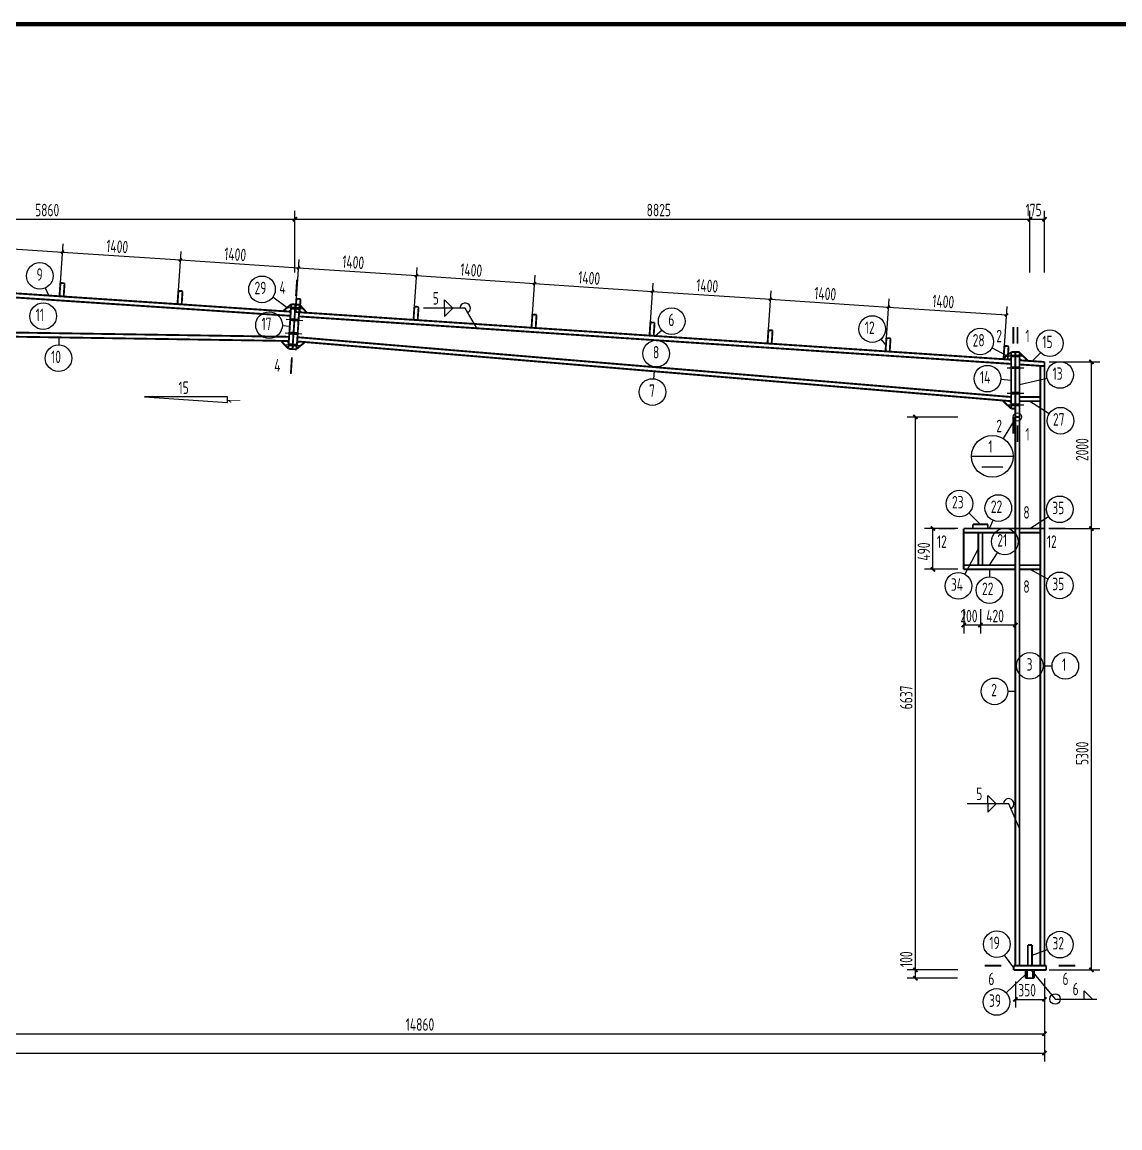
# Model space of a CAD drawing. Extents: x 4043574 to 4201224, y -1031091 to -644991.
# Drawn here: x 4085204 to 4111565, y -939797 to -913241 of the extents above; entities that cross this region are included whole.
import ezdxf

# ---------------------------------------------------------------- set-up
doc = ezdxf.new("R2010")
doc.units = 0
doc.header["$LTSCALE"] = 1000
doc.header["$MEASUREMENT"] = 0
for name, color, linetype in [('114', 2, 'Continuous'), ('PUB_TITLE', 4, 'Continuous'), ('墙线__粗线', 214, 'Continuous'), ('尺寸标注', 253, 'Continuous'), ('层10', 253, 'Continuous'), ('层116', 1, 'Continuous'), ('层12', 2, 'Continuous'), ('层14', 2, 'Continuous'), ('柱子', 3, 'Continuous'), ('焊缝标注', 253, 'Continuous'), ('索引符号标注', 253, 'Continuous'), ('编号标注', 253, 'Continuous')]:
    doc.layers.add(name, color=color, linetype=linetype)
doc.styles.add('TSSD', font='tssdeng.shx', dxfattribs={"width": 0.7, "height": 300, "bigfont": 'tssdchn.shx'})

msp = doc.modelspace()

# ---------------------------------------------------------------- linework, layer by layer
at = {"layer": '114', "color": 2, "linetype": 'ByBlock'}
for p, q in [((4091561, -920099), (4091960, -920126)), ((4091543, -920379), (4091942, -920405)), ((4091521, -920703), (4091920, -920729)), ((4091502, -920982), (4091902, -921009)), ((4108855, -921259), (4109255, -921259)), ((4108855, -921540), (4109255, -921540)), ((4108855, -922155), (4109255, -922155)), ((4108855, -922435), (4109255, -922435))]:
    msp.add_line(p, q, dxfattribs=at)
at = {"layer": '114', "color": 1, "const_width": 70}
for points in [[(4091661, -920106), (4091861, -920119)], [(4091643, -920385), (4091842, -920399)], [(4091621, -920709), (4091820, -920723)], [(4091602, -920989), (4091802, -921002)], [(4108955, -921259), (4109155, -921259)], [(4108955, -921540), (4109155, -921540)], [(4108955, -922155), (4109155, -922155)], [(4108955, -922435), (4109155, -922435)]]:
    msp.add_lwpolyline(points, dxfattribs=at)
at = {"layer": 'PUB_TITLE', "const_width": 100}
msp.add_lwpolyline([(4046074, -970691), (4147674, -970691), (4147674, -913291), (4046074, -913291)], close=True, dxfattribs=at)
at = {"layer": '墙线__粗线'}
msp.add_circle((4109105, -922725), 100, dxfattribs=at)
at = {"layer": '尺寸标注'}
for p, q in [((4080035, -917975), (4091755, -917975)), ((4091755, -917975), (4109405, -917975)), ((4109405, -917975), (4109755, -917975)), ((4083339, -918574), (4086172, -918763)), ((4086172, -918763), (4089006, -918952)), ((4089006, -918952), (4091840, -919141)), ((4091840, -919141), (4094673, -919330)), ((4094673, -919330), (4097507, -919519)), ((4097507, -919519), (4100341, -919708)), ((4100341, -919708), (4103175, -919897)), ((4103175, -919897), (4106008, -920086)), ((4106008, -920086), (4108842, -920275)), ((4110880, -925403), (4110880, -921403)), ((4106655, -936003), (4106655, -922725)), ((4107075, -926383), (4107075, -925403)), ((4110880, -936003), (4110880, -925403)), ((4108215, -927724), (4107815, -927724)), ((4109055, -927724), (4108215, -927724)), ((4106654, -936203), (4106654, -936003)), ((4109055, -936710), (4109755, -936710)), ((4080035, -937535), (4109755, -937535)), ((4050315, -937999), (4109755, -937999))]:
    msp.add_line(p, q, dxfattribs=at)
at = {"layer": '尺寸标注', "color": 253, "linetype": 'ByBlock'}
for p, q in [((4091755, -919257), (4091755, -917775)), ((4109405, -919257), (4109405, -917775)), ((4109755, -919257), (4109755, -917775)), ((4086123, -919500), (4086186, -918564)), ((4088957, -919689), (4089019, -918753)), ((4091791, -919878), (4091853, -918942)), ((4094624, -920067), (4094687, -919131)), ((4097458, -920256), (4097520, -919320)), ((4100292, -920445), (4100354, -919509)), ((4103125, -920634), (4103188, -919698)), ((4105959, -920823), (4106022, -919887)), ((4108793, -921012), (4108855, -920075)), ((4109869, -921403), (4111080, -921403)), ((4107670, -922725), (4106455, -922725)), ((4107670, -925403), (4106875, -925403)), ((4109869, -925403), (4111080, -925403)), ((4107670, -926383), (4106875, -926383)), ((4107815, -927342), (4107815, -927924)), ((4108215, -927342), (4108215, -927924)), ((4109055, -927342), (4109055, -927924)), ((4107668, -936003), (4106454, -936003)), ((4107670, -936003), (4106455, -936003)), ((4109869, -936003), (4111080, -936003)), ((4107668, -936203), (4106454, -936203)), ((4109055, -936285), (4109055, -936910)), ((4109755, -936212), (4109755, -938199)), ((4109755, -936238), (4109755, -937735)), ((4109755, -936285), (4109755, -936910))]:
    msp.add_line(p, q, dxfattribs=at)
at = {"layer": '尺寸标注', "const_width": 45}
for points in [[(4091705, -918025), (4091805, -917925)], [(4109355, -918025), (4109455, -917925)], [(4109705, -918025), (4109805, -917925)], [(4086210, -918730), (4086135, -918796)], [(4089044, -918919), (4088968, -918985)], [(4091877, -919108), (4091802, -919174)], [(4094711, -919297), (4094636, -919363)], [(4097545, -919486), (4097469, -919552)], [(4100378, -919675), (4100303, -919741)], [(4103212, -919864), (4103137, -919930)], [(4106046, -920053), (4105971, -920119)], [(4108880, -920242), (4108804, -920308)], [(4110830, -921353), (4110930, -921453)], [(4106605, -922675), (4106705, -922775)], [(4107025, -925353), (4107125, -925453)], [(4110830, -925353), (4110930, -925453)], [(4107025, -926333), (4107125, -926433)], [(4107765, -927774), (4107865, -927674)], [(4108165, -927774), (4108265, -927674)], [(4109005, -927774), (4109105, -927674)], [(4106605, -935953), (4106705, -936053)], [(4106604, -935953), (4106704, -936053)], [(4110830, -935953), (4110930, -936053)], [(4106604, -936153), (4106704, -936253)], [(4109005, -936760), (4109105, -936660)], [(4109705, -936760), (4109805, -936660)], [(4109705, -937585), (4109805, -937485)], [(4109705, -938049), (4109805, -937949)]]:
    msp.add_lwpolyline(points, dxfattribs=at)
at = {"layer": '尺寸标注'}
msp.add_3dface([(4090139, -922241), (4088139, -922241), (4090139, -922374)], dxfattribs=at)
at = {"layer": '层10', "const_width": 45}
for points in [[(4091807, -919424), (4091780, -919823)], [(4109005, -920566), (4109005, -920966)], [(4109105, -920566), (4109105, -920966)], [(4091656, -921692), (4091682, -921293)], [(4109005, -923125), (4109005, -922725)], [(4109105, -923325), (4109105, -922925)], [(4109055, -924803), (4109055, -925203)], [(4107215, -925403), (4107615, -925403)], [(4110255, -925403), (4109855, -925403)], [(4109055, -926983), (4109055, -926583)], [(4108315, -935903), (4108715, -935903)], [(4110495, -935903), (4110095, -935903)]]:
    msp.add_lwpolyline(points, dxfattribs=at)
at = {"layer": '层116', "const_width": 45}
for points in [[(4109305, -936003), (4109305, -936203)], [(4109335, -936003), (4109335, -936203)], [(4109475, -936003), (4109475, -936203)], [(4109505, -936003), (4109505, -936203)], [(4109305, -936203), (4109505, -936203)]]:
    msp.add_lwpolyline(points, dxfattribs=at)
at = {"layer": '层12', "const_width": 45}
for points in [[(4086123, -919506), (4086101, -919825)], [(4086223, -919513), (4086123, -919506)], [(4086201, -919832), (4086223, -919513)], [(4086101, -919825), (4086201, -919832)], [(4088956, -919695), (4088935, -920014)], [(4089056, -919702), (4088956, -919695)], [(4089035, -920021), (4089056, -919702)], [(4091790, -919884), (4091769, -920203)], [(4091890, -919891), (4091790, -919884)], [(4091869, -920210), (4091890, -919891)], [(4088935, -920014), (4089035, -920021)], [(4094624, -920073), (4094603, -920392)], [(4094724, -920080), (4094624, -920073)], [(4094702, -920399), (4094724, -920080)], [(4091769, -920203), (4091869, -920210)], [(4094603, -920392), (4094702, -920399)], [(4097458, -920262), (4097436, -920581)], [(4097557, -920269), (4097458, -920262)], [(4097536, -920588), (4097557, -920269)], [(4097436, -920581), (4097536, -920588)], [(4100291, -920451), (4100270, -920770)], [(4100391, -920458), (4100291, -920451)], [(4100370, -920777), (4100391, -920458)], [(4103125, -920640), (4103104, -920959)], [(4103225, -920646), (4103125, -920640)], [(4103203, -920966), (4103225, -920646)], [(4100270, -920770), (4100370, -920777)], [(4103104, -920959), (4103203, -920966)], [(4105959, -920829), (4105937, -921148)], [(4106058, -920835), (4105959, -920829)], [(4106037, -921155), (4106058, -920835)], [(4105937, -921148), (4106037, -921155)], [(4108792, -921018), (4108771, -921337)], [(4108892, -921024), (4108792, -921018)], [(4108871, -921344), (4108892, -921024)], [(4108771, -921337), (4108871, -921344)]]:
    msp.add_lwpolyline(points, dxfattribs=at)
at = {"layer": '层14', "const_width": 45}
for points in [[(4091466, -920183), (4091667, -920016)], [(4091596, -921087), (4091667, -920016)], [(4091658, -920156), (4091615, -920193)], [(4091667, -920016), (4091658, -920156)], [(4091667, -920016), (4091767, -920023)], [(4091767, -920023), (4091696, -921093)], [(4091696, -921093), (4091767, -920023)], [(4091767, -920023), (4091867, -920029)], [(4091867, -920029), (4091795, -921100)], [(4091857, -920169), (4091867, -920029)], [(4091895, -920212), (4091857, -920169)], [(4091867, -920029), (4092044, -920222)], [(4091615, -920193), (4091466, -920183)], [(4092044, -920222), (4091895, -920212)], [(4091596, -921079), (4091418, -920896)], [(4091418, -920896), (4091568, -920899)], [(4091568, -920899), (4091606, -920939)], [(4091606, -920939), (4091596, -921079)], [(4091997, -920925), (4091796, -921089)], [(4091796, -921089), (4091805, -920949)], [(4091805, -920949), (4091848, -920912)], [(4091848, -920912), (4091997, -920925)], [(4091696, -921093), (4091596, -921087)], [(4091795, -921100), (4091696, -921093)], [(4108745, -921335), (4108955, -921169)], [(4108955, -922525), (4108955, -921166)], [(4108955, -921166), (4109055, -921166)], [(4108955, -921169), (4108955, -921309)], [(4109055, -922725), (4109055, -921166)], [(4109055, -921166), (4109155, -921166)], [(4109055, -921166), (4109055, -922525)], [(4109155, -921166), (4109155, -922725)], [(4109155, -921323), (4109155, -921183)], [(4109155, -921183), (4109364, -921377)], [(4108915, -921347), (4108745, -921335)], [(4108955, -921309), (4108915, -921347)], [(4109195, -921365), (4109155, -921323)], [(4109155, -921363), (4109755, -921403)], [(4109155, -921463), (4109155, -921363)], [(4109755, -921503), (4109155, -921463)], [(4109364, -921377), (4109195, -921365)], [(4109755, -921403), (4109755, -921503)], [(4109155, -922245), (4109655, -922245)], [(4109155, -922345), (4109155, -922245)], [(4109655, -922245), (4109655, -922345)], [(4108955, -922525), (4108746, -922327)], [(4108746, -922327), (4108915, -922342)], [(4108915, -922342), (4108955, -922385)], [(4108955, -922385), (4108955, -922525)], [(4109055, -922525), (4108955, -922525)], [(4109655, -922345), (4109155, -922345)], [(4109155, -922725), (4109055, -922725)], [(4107815, -925403), (4109055, -925403)], [(4107815, -925503), (4107815, -925403)], [(4108395, -925303), (4108035, -925303)], [(4108035, -925303), (4108035, -925403)], [(4108035, -925403), (4108395, -925403)], [(4108395, -925403), (4108395, -925303)], [(4109055, -925403), (4109055, -925503)], [(4109155, -925403), (4109655, -925403)], [(4109155, -925503), (4109155, -925403)], [(4109655, -925403), (4109655, -925503)], [(4109055, -925503), (4107815, -925503)], [(4107815, -925503), (4107815, -926283)], [(4109055, -925503), (4107815, -925503)], [(4108165, -926283), (4108165, -925503)], [(4108165, -925503), (4108265, -925503)], [(4108265, -925503), (4108265, -926283)], [(4109055, -926283), (4109055, -925503)], [(4109655, -925503), (4109155, -925503)], [(4107815, -926283), (4109055, -926283)], [(4107815, -926283), (4109055, -926283)], [(4107815, -926383), (4107815, -926283)], [(4108265, -926283), (4108165, -926283)], [(4109055, -926283), (4109055, -926383)], [(4109155, -926283), (4109655, -926283)], [(4109155, -926383), (4109155, -926283)], [(4109655, -926283), (4109655, -926383)], [(4109055, -926383), (4107815, -926383)], [(4109655, -926383), (4109155, -926383)], [(4109355, -935903), (4109355, -935403)], [(4109355, -935403), (4109455, -935403)], [(4109455, -935403), (4109455, -935903)], [(4109015, -936003), (4109015, -935903)], [(4109015, -935903), (4109795, -935903)], [(4109795, -936003), (4109015, -936003)], [(4109455, -935903), (4109355, -935903)], [(4109795, -935903), (4109795, -936003)]]:
    msp.add_lwpolyline(points, dxfattribs=at)
at = {"layer": '柱子', "const_width": 45}
for points in [[(4080035, -919421), (4091655, -920196)], [(4080035, -919521), (4091649, -920295)], [(4091848, -920309), (4108955, -921450)], [(4091855, -920209), (4108955, -921349)], [(4080565, -920627), (4091615, -920799)], [(4080565, -920727), (4091608, -920899)], [(4091808, -920909), (4108955, -922345)], [(4091815, -920809), (4108955, -922245)], [(4109655, -925403), (4109655, -921496)], [(4109755, -921503), (4109655, -921496)], [(4109755, -925403), (4109755, -921503)], [(4109055, -925403), (4109055, -922725)], [(4109155, -922725), (4109055, -922725)], [(4109155, -925403), (4109155, -922725)], [(4109055, -935903), (4109055, -925403)], [(4109155, -925403), (4109055, -925403)], [(4109155, -935903), (4109155, -925403)], [(4109655, -925403), (4109155, -925403)], [(4109655, -935903), (4109655, -925403)], [(4109755, -925403), (4109655, -925403)], [(4109755, -935903), (4109755, -925403)]]:
    msp.add_lwpolyline(points, dxfattribs=at)
at = {"layer": '焊缝标注', "color": 253, "linetype": 'ByBlock'}
for p, q in [((4095844, -920113), (4094844, -920113)), ((4095544, -920113), (4095344, -919913)), ((4095344, -920113), (4095344, -919913)), ((4095544, -920113), (4095344, -920313)), ((4095344, -920113), (4095344, -920313)), ((4108596, -932014), (4108396, -931814)), ((4108396, -932014), (4108396, -931814)), ((4108896, -932014), (4107896, -932014)), ((4108596, -932014), (4108396, -932214)), ((4108396, -932014), (4108396, -932214)), ((4110710, -936502), (4110910, -936702)), ((4110710, -936702), (4110710, -936502)), ((4110010, -936702), (4111010, -936702))]:
    msp.add_line(p, q, dxfattribs=at)
at = {"layer": '焊缝标注'}
for p, q in [((4096125, -920594), (4095844, -920113)), ((4109155, -932608), (4108896, -932014)), ((4109430, -936003), (4110010, -936702))]:
    msp.add_line(p, q, dxfattribs=at)
msp.add_circle((4110010, -936702), 125, dxfattribs=at)
for centre, start in [((4095844, -920113), 300.3238), ((4108896, -932014), 293.5417)]:
    msp.add_arc(centre, 125, start, 180, dxfattribs=at)
for points in [[(4096125, -920594), (4096087, -920500), (4096061, -920515)], [(4109155, -932608), (4109129, -932511), (4109101, -932523)], [(4109430, -936003), (4109482, -936089), (4109505, -936070)]]:
    msp.add_solid(points, dxfattribs=at)
at = {"layer": '索引符号标注'}
msp.add_line((4109034, -922796), (4108763, -923242), dxfattribs=at)
at = {"layer": '索引符号标注', "color": 253, "linetype": 'ByBlock'}
for p, q in [((4108003, -923669), (4109003, -923669)), ((4108253, -923919), (4108753, -923919))]:
    msp.add_line(p, q, dxfattribs=at)
at = {"layer": '索引符号标注'}
msp.add_circle((4108503, -923669), 500, dxfattribs=at)
at = {"layer": '编号标注', "color": 253, "linetype": 'ByBlock'}
for p, q in [((4085845, -919808), (4085763, -919627)), ((4091566, -920100), (4091222, -919848)), ((4091631, -920551), (4091452, -920539)), ((4100405, -920779), (4100564, -920636)), ((4086087, -920813), (4086084, -920993)), ((4105948, -920988), (4105830, -920853)), ((4108850, -921252), (4108493, -921064)), ((4109455, -921383), (4109657, -921180)), ((4100381, -921627), (4100366, -921806)), ((4108955, -921845), (4108703, -921827)), ((4109155, -921945), (4109817, -921789)), ((4109405, -922345), (4109870, -922642)), ((4108215, -925303), (4107941, -925029)), ((4109405, -925403), (4109852, -925115)), ((4108435, -925403), (4108520, -925205)), ((4108165, -925893), (4107839, -926500)), ((4108435, -926283), (4108628, -925986)), ((4108435, -926383), (4108435, -926563)), ((4109405, -926383), (4109840, -926617)), ((4109755, -928703), (4109935, -928703)), ((4109055, -929314), (4108875, -929314)), ((4109455, -935653), (4109826, -935510)), ((4109015, -935953), (4108797, -935646)), ((4109305, -936103), (4108834, -936552))]:
    msp.add_line(p, q, dxfattribs=at)
at = {"layer": '编号标注', "const_width": 10}
for points in [[(4085850, -919808, 1), (4085840, -919808, 1), (4085850, -919808, 1)], [(4091571, -920100, 1), (4091561, -920100, 1), (4091571, -920100, 1)], [(4091636, -920551, 1), (4091626, -920551, 1), (4091636, -920551, 1)], [(4086092, -920813, 1), (4086082, -920813, 1), (4086092, -920813, 1)], [(4100410, -920779, 1), (4100400, -920779, 1), (4100410, -920779, 1)], [(4105953, -920988, 1), (4105943, -920988, 1), (4105953, -920988, 1)], [(4108855, -921252, 1), (4108845, -921252, 1), (4108855, -921252, 1)], [(4109460, -921383, 1), (4109450, -921383, 1), (4109460, -921383, 1)], [(4100386, -921627, 1), (4100376, -921627, 1), (4100386, -921627, 1)], [(4108960, -921845, 1), (4108950, -921845, 1), (4108960, -921845, 1)], [(4109160, -921945, 1), (4109150, -921945, 1), (4109160, -921945, 1)], [(4109410, -922345, 1), (4109400, -922345, 1), (4109410, -922345, 1)], [(4108220, -925303, 1), (4108210, -925303, 1), (4108220, -925303, 1)], [(4108440, -925403, 1), (4108430, -925403, 1), (4108440, -925403, 1)], [(4109410, -925403, 1), (4109400, -925403, 1), (4109410, -925403, 1)], [(4108170, -925893, 1), (4108160, -925893, 1), (4108170, -925893, 1)], [(4108440, -926283, 1), (4108430, -926283, 1), (4108440, -926283, 1)], [(4108440, -926383, 1), (4108430, -926383, 1), (4108440, -926383, 1)], [(4109410, -926383, 1), (4109400, -926383, 1), (4109410, -926383, 1)], [(4109760, -928703, 1), (4109750, -928703, 1), (4109760, -928703, 1)], [(4109060, -929314, 1), (4109050, -929314, 1), (4109060, -929314, 1)], [(4109460, -935653, 1), (4109450, -935653, 1), (4109460, -935653, 1)], [(4109020, -935953, 1), (4109010, -935953, 1), (4109020, -935953, 1)], [(4109310, -936103, 1), (4109300, -936103, 1), (4109310, -936103, 1)]]:
    msp.add_lwpolyline(points, format="xyb", close=True, dxfattribs=at)
at = {"layer": '编号标注'}
for centre in [(4085630, -919336), (4090964, -919659), (4085709, -920303), (4100802, -920423), (4091133, -920518), (4105619, -920612), (4108210, -920914), (4109883, -920953), (4100432, -921203), (4086079, -921313), (4108384, -921804), (4110128, -921716), (4100340, -922125), (4110139, -922814), (4107715, -924803), (4108646, -924911), (4110121, -924942), (4108802, -925717), (4107687, -926781), (4110122, -926768), (4108435, -926883), (4109405, -928699), (4110255, -928703), (4108555, -929314), (4108612, -935385), (4110125, -935396), (4108603, -936773)]:
    msp.add_circle(centre, 320, dxfattribs=at)

# ---------------------------------------------------------------- texts
at = {"layer": '尺寸标注', "style": 'TSSD', "width": 0.7}
for s, p in [('5860', (4085515, -917905)), ('8825', (4100200, -917905)), ('175', (4109300, -917905)), ('15', (4088959, -922171)), ('200', (4107735, -927654)), ('420', (4108355, -927654)), ('350', (4109125, -936640)), ('14860', (4094415, -937465))]:
    msp.add_text(s, height=300, dxfattribs=at).set_placement(p)
for s, rotation, p in [('1400', 356.1847, (4087215, -918763)), ('1400', 356.1847, (4090048, -918952)), ('1400', 356.1847, (4092882, -919141)), ('1400', 356.1847, (4095716, -919330)), ('1400', 356.1847, (4098549, -919519)), ('1400', 356.1847, (4101383, -919707)), ('1400', 356.1847, (4104217, -919896)), ('1400', 356.1847, (4107051, -920085)), ('1', 90, (4090444, -922387)), ('2000', 90, (4110810, -923783)), ('490', 90, (4107005, -926173)), ('6637', 90, (4106585, -929744)), ('5300', 90, (4110810, -931083)), ('100', 90, (4106584, -935933))]:
    msp.add_text(s, height=300, rotation=rotation, dxfattribs=at).set_placement(p)
at = {"layer": '层10', "style": 'TSSD', "width": 0.7}
for p in [(4091375, -919761), (4091251, -921630)]:
    msp.add_text('4', height=300, rotation=356.1856, dxfattribs=at).set_placement(p)
for s, p in [('2', (4108597, -920930)), ('1', (4109297, -920930)), ('2', (4108597, -923090)), ('1', (4109297, -923290)), ('8', (4109247, -925167)), ('12', (4107172, -925867)), ('12', (4109812, -925867)), ('8', (4109247, -926947)), ('6', (4108407, -936367)), ('6', (4110187, -936367))]:
    msp.add_text(s, height=300, dxfattribs=at).set_placement(p)
at = {"layer": '焊缝标注', "style": 'TSSD', "width": 0.7}
for s, p in [('5', (4095064, -920023)), ('5', (4108116, -931924)), ('6', (4110430, -936612))]:
    msp.add_text(s, height=300, dxfattribs=at).set_placement(p)
at = {"layer": '索引符号标注', "style": 'TSSD', "width": 0.7}
msp.add_text('1', height=300, dxfattribs=at).set_placement((4108407, -923585))
at = {"layer": '编号标注', "style": 'TSSD', "width": 0.7}
for s, p in [('9', (4085550, -919454)), ('29', (4090784, -919776)), ('11', (4085529, -920420)), ('17', (4090953, -920636)), ('6', (4100722, -920540)), ('12', (4105439, -920730)), ('28', (4108030, -921032)), ('15', (4109703, -921071)), ('10', (4085899, -921431)), ('8', (4100352, -921320)), ('14', (4108204, -921922)), ('13', (4109948, -921833)), ('7', (4100260, -922243)), ('27', (4109959, -922932)), ('23', (4107535, -924920)), ('22', (4108466, -925029)), ('35', (4109941, -925059)), ('21', (4108622, -925835)), ('34', (4107507, -926899)), ('22', (4108255, -927000)), ('35', (4109942, -926885)), ('3', (4109325, -928817)), ('1', (4110175, -928820)), ('2', (4108475, -929431)), ('19', (4108432, -935503)), ('32', (4109945, -935513)), ('39', (4108423, -936891))]:
    msp.add_text(s, height=300, dxfattribs=at).set_placement(p)

doc.saveas('drawing.dxf')
